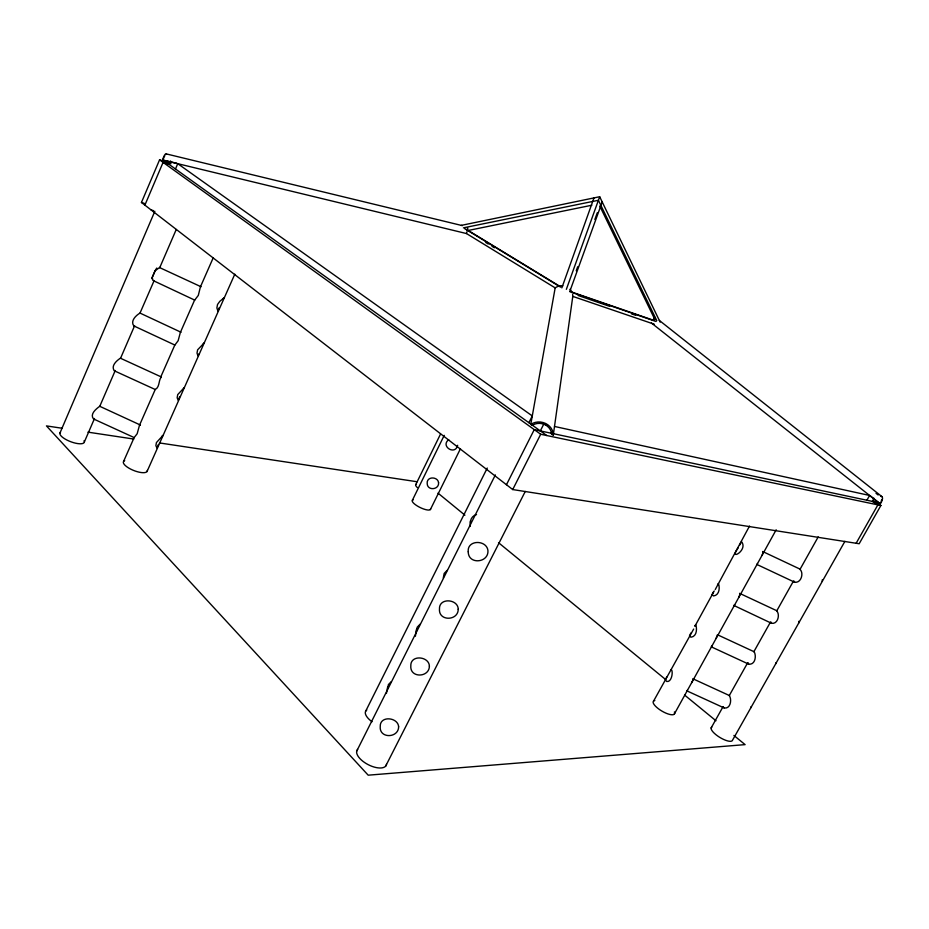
<?xml version="1.0" encoding="UTF-8"?>
<svg xmlns="http://www.w3.org/2000/svg" width="929" height="929" viewBox="0 0 929 929"><rect width="100%" height="100%" fill="white"/><g stroke="black" fill="none" stroke-linecap="round" stroke-linejoin="round"><path stroke-width="1.39" d="M748.054 662.714L748.658 664.119C755.091 665.164 756.647 656.222 754.185 651.775L718.129 635.064M181.05 332.257L140.024 313.085C135.994 315.384 130.165 320.888 133.788 325.893L174.873 345.054L178.136 340.734L180.354 332.466L194.66 299.951M387.579 688.97L388.403 684.58L391.248 681.665M416.366 631.627L417.202 627.191L420.094 624.183M443.307 577.943L444.167 573.448L447.116 570.36M470.364 523.375C470.051 519.45 472.559 515.421 476.531 514.585M219.128 307.766L217.874 310.994L216.887 307.929L217.525 304.48L219.825 301.321L224.261 297.698L223.25 298.499M470.097 526.441L470.515 520.914M179.587 396.869L178.159 400.318L177.16 397.763L177.729 394.581L184.279 387.602L183.454 388.159M120.491 358.246L161.356 376.977C158.371 380.077 159.974 387.091 155.236 389.506L139.489 425.285L137.167 433.738L134.148 437.571L93.55 418.967C89.567 414.206 96.047 408.981 99.717 406.287L140.384 425.029M158.453 444.387L156.943 448.022L155.886 445.653L156.42 442.564L163.028 435.376L162.261 435.817M120.573 358.071C116.636 360.615 110.597 365.933 114.372 370.822L155.236 389.506M711.777 727.14A12.379 3.925 31.4 0 0 719.51 737.22A12.379 3.925 31.4 0 0 732.575 740.099L822.258 581.403L822.293 579.801M562.823 285.83A10.904 10.3 7.8 0 0 555.17 287.885L530.761 424.437L532.433 425.227A12.147 10.985 9.4 0 1 544.835 424.623A12.147 10.985 9.4 0 1 551.64 434.307L553.289 435.086L572.787 296.397A10.904 10.3 7.8 0 0 572.624 294.47M551.64 434.307L551.989 431.846M798.766 622.987L798.859 621.28M415.379 636.249L416.494 629.293M775.657 663.863L775.82 662.888M134.148 437.571L123.603 461.365M693.661 629.061L653.633 701M750.864 707.724L751.062 706.714M694.846 626.32L714.215 590.983M386.394 693.475L387.718 686.659M674.233 714.204L776.179 529.785M749.517 526.046L715.249 589.532M159.649 267.61L201.094 286.771M555.17 287.885L466.486 233.551L466.892 231.855M467.252 230.346L467.798 228.058M213.194 257.856L200.409 286.898L198.295 295.434L194.881 299.835M457.637 445.281C455.291 455.953 440.021 446.094 448.719 439.696M561.848 287.885L593.979 197.9M566.353 289.349L599.681 196.727L461.307 225.375M569.709 291.694L602.201 201.953M199.212 353.647L197.958 355.819L197.018 353.078L197.61 349.827L204.101 343.033L203.219 343.707M576.235 270.78L577.71 266.739M594.85 219.476L597.301 212.729M739.786 544.94L741.551 541.735C748.495 550.386 727.953 561.697 738.056 548.075M872.865 500.499L880.889 505.492L859.174 543.744L512.715 489.56L141.452 202.476L159.567 159.846L171.029 163.725M144.889 205.135L163.086 162.378L169.078 164.398L170.541 160.961M59.862 433.262L154.841 211.278M175.476 168.997L177.753 163.69L532.282 415.937L528.88 422.695M84.365 441.949L94.503 418.503M99.728 406.414L115.242 370.532M120.561 358.246L134.624 325.719M139.919 313.317L154.109 280.651M159.765 267.587L176.255 229.475M160.624 377.267L174.884 344.891M147.037 471.526L234.816 274.171M415.751 484.636L440.532 434.052M412.43 500.15L444.213 435.353M430.371 509.568L460.47 448.672M365.585 711.37L487.26 468.042M356.69 751.155L495.354 474.916M506.456 484.717L534.256 429.628L875.327 502.032M540.318 430.917L543.767 424.1L546.449 424.692M512.715 489.56L540.69 434.261L880.889 505.492M385.651 766.146L525.257 491.453M691.617 682.757L692.941 680.214L692.697 678.809M716.096 638.467L717.293 634.971M738.915 597.173L740.053 593.794M762.198 555.066L763.185 551.931M666.767 677.044L665.373 679.749L666.627 681.468C672.491 682.618 673.397 668.938 670.819 669.658M690.897 633.021L689.539 635.645L690.897 637.224C696.634 636.597 697.203 629.49 695.879 625.054L695.008 625.519M713.391 591.982L712.067 594.537L713.518 595.965C719.22 595.245 720.056 588.208 718.523 583.737L717.548 584.376M711.138 727.953L723.064 706.667M747.543 662.992L729.265 695.6C732.098 699.398 730.542 709.338 724.097 707.921L686.961 690.897L687.518 690.166M753.825 651.786L770.373 622.256M793.32 581.31L776.714 610.934C780.221 614.394 777.956 624.439 771.546 623.289L733.666 605.36M818.217 536.869L799.997 569.396C804.003 572.845 801.321 583.377 794.62 582.204L756.868 564.449L757.541 563.485M866.896 500.243L869.59 495.459L554.508 426.457M822.258 581.403L844.902 541.34M874.084 498.304L872.331 501.393L877.905 504.865L856.132 543.268M734.7 604.802L734.084 605.778M711.939 645.992L711.3 646.851L748.658 664.119M159.823 267.32L155.085 270.827L152.193 277.504A7.42 1.266 -64.4 0 0 151.892 278.723M139.489 425.285L140.244 424.901M463.408 227.86L598.404 200.281L656.815 320.668M467.229 230.671L591.854 205.228M166.639 154.365A10.358 2.311 -78.2 0 0 162.575 160.02L176.789 163.272M93.55 418.967L94.212 418.863M114.372 370.822L114.999 370.776M133.788 325.893L134.403 325.916M156.804 268.04A7.42 1.266 -64.4 0 0 155.073 270.827L152.205 277.504L152.867 280.07L153.935 280.732M62.197 428.269L46.45 425.9L368.186 775.181L745.104 744.628L733.898 735.454M87.953 432.148L133.753 439.045M159.509 442.936L417.109 481.745M166.303 153.912L462.41 225.642M162.575 160.02L466.486 233.551M151.125 209.954L153.54 210.686M141.452 202.476L144.216 203.323M572.787 296.397L654.388 324.279M571.08 292.17L656.071 321.48M578.082 295.468L609.633 306.326M631.569 313.874L635.691 315.291M570.243 291.509L654.225 320.505M693.742 679.169L729.602 695.635M739.565 593.329L777.097 610.876M762.639 551.501L800.392 569.291M153.331 280.651L194.672 300.09M466.497 229.428L560.013 286.434M464.639 228.615L560.617 287.142M485.821 242.515L488.282 244.013M491.975 246.266L494.425 247.776M165.559 161.867L546.751 435.527M159.567 159.846L540.69 434.261M794.62 582.204L793.865 580.939M870.299 495.9L880.32 503.936A9.429 3.646 -49.8 0 0 880.564 496.26M651.426 323.002L880.32 503.936M659.323 320.412L882.062 496.736M876.024 493.311L878.16 495.006M438.023 493.136L464.918 515.165M498.536 542.699L665.536 679.459M684.592 695.066L715.969 720.765M771.546 623.289L770.884 621.966M723.517 707.259L724.097 707.921M599.751 205.971L654.957 319.681M599.681 196.727L660.159 322.166M386.51 764.358A16.42 7.618 27.5 0 1 368.139 764.637A16.42 7.618 27.5 0 1 357.642 749.413M417.353 487.574A9.789 2.706 26.1 0 1 416.413 484.183M84.086 440.683A13.029 4.297 20.9 0 1 71.417 441.972A13.029 4.297 20.9 0 1 60.478 432.299M674.396 711.928A12.298 3.995 30.6 0 1 662.11 711.208A12.298 3.995 30.6 0 1 654.829 700.524M430.603 508.825A10.173 2.926 26.1 0 1 419.246 507.071A10.173 2.926 26.1 0 1 413.3 499.756M147.281 470.411A12.809 4.32 21.8 0 1 132.684 470.062A12.809 4.32 21.8 0 1 124.707 460.621M372.041 721.74A15.445 6.735 27.2 0 1 366.792 710.023M569.976 289.291A10.904 10.3 7.8 0 1 572.09 292.6M654.585 317.068A9.696 1.765 -51.4 0 1 653.331 320.075M881.633 499.883A7.943 3.077 -49.8 0 1 881.273 501.01M880.704 502.241A7.943 3.077 -49.8 0 1 879.937 503.53M530.761 424.437A13.912 12.576 9.4 0 1 545.497 423.415A13.912 12.576 9.4 0 1 553.289 435.086M163.005 159.939A8.535 1.904 -78.2 0 1 163.899 157.465M164.363 156.502A8.535 1.904 -78.2 0 1 164.816 155.782M398.634 726.78C398.529 738.288 379.102 738.845 380.24 726.478C379.833 715.307 398.076 717.223 398.634 726.78M429.395 666.105C429.314 677.798 409.689 678.263 410.815 665.803C410.374 654.446 429.059 656.164 429.395 666.105M438.581 482.685C439.231 489.955 427.224 491.011 427.189 483.475C426.399 476.24 437.803 476.287 438.581 482.685M458.229 609.227C458.171 621.083 438.372 621.466 439.475 608.925C438.999 597.382 458.102 598.915 458.229 609.227M468.239 551.826C468.251 564.855 488.7 563.02 487.946 550.642C486.808 539.656 466.904 539.505 468.239 551.826"/></g></svg>
